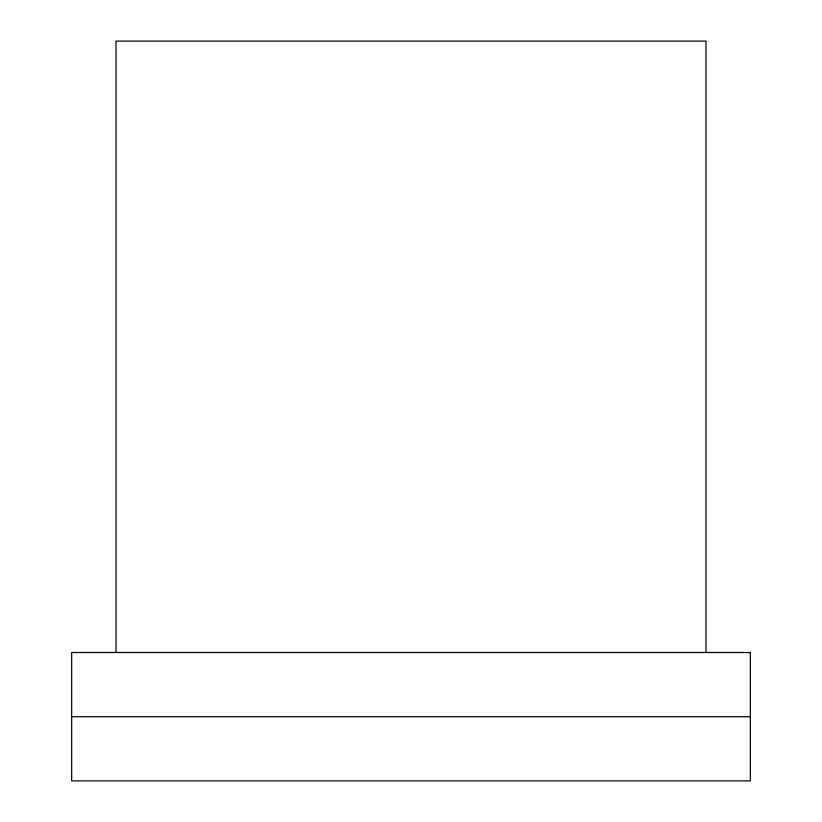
<?xml version="1.0" encoding="UTF-8"?>
<svg xmlns="http://www.w3.org/2000/svg" width="822" height="822" viewBox="0 0 822 822"><rect width="100%" height="100%" fill="white"/><g stroke="black" fill="none" stroke-linecap="round" stroke-linejoin="round"><path stroke-width="1.23" d="M71.668 716.702L750.332 716.702M705.975 652.504L705.975 41.1L116.025 41.1L116.025 652.504M750.332 652.504L71.668 652.504L71.668 780.9L750.332 780.9L750.332 652.504"/></g></svg>
